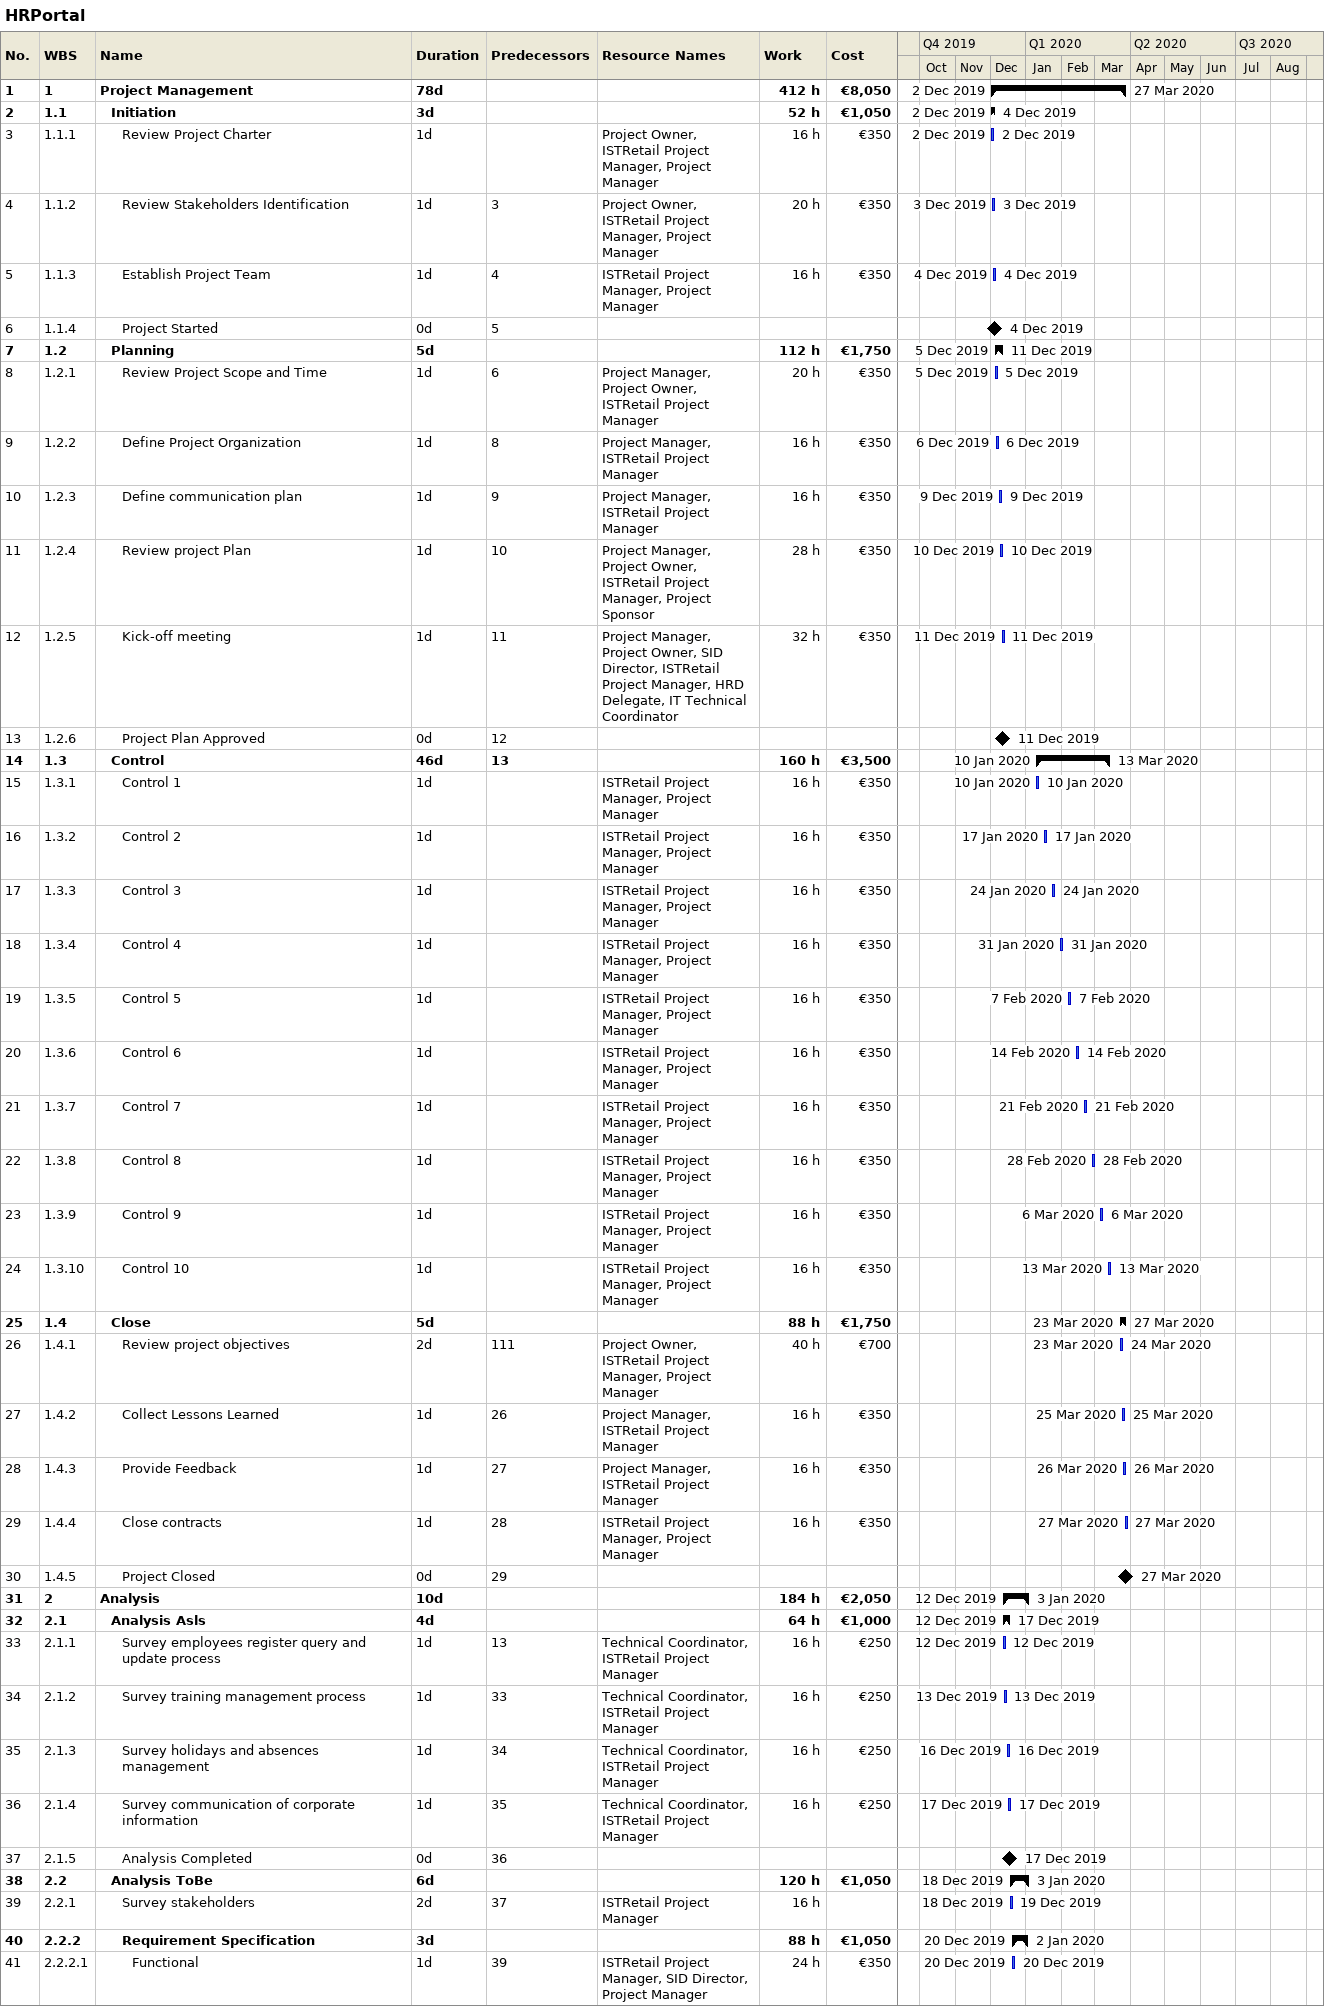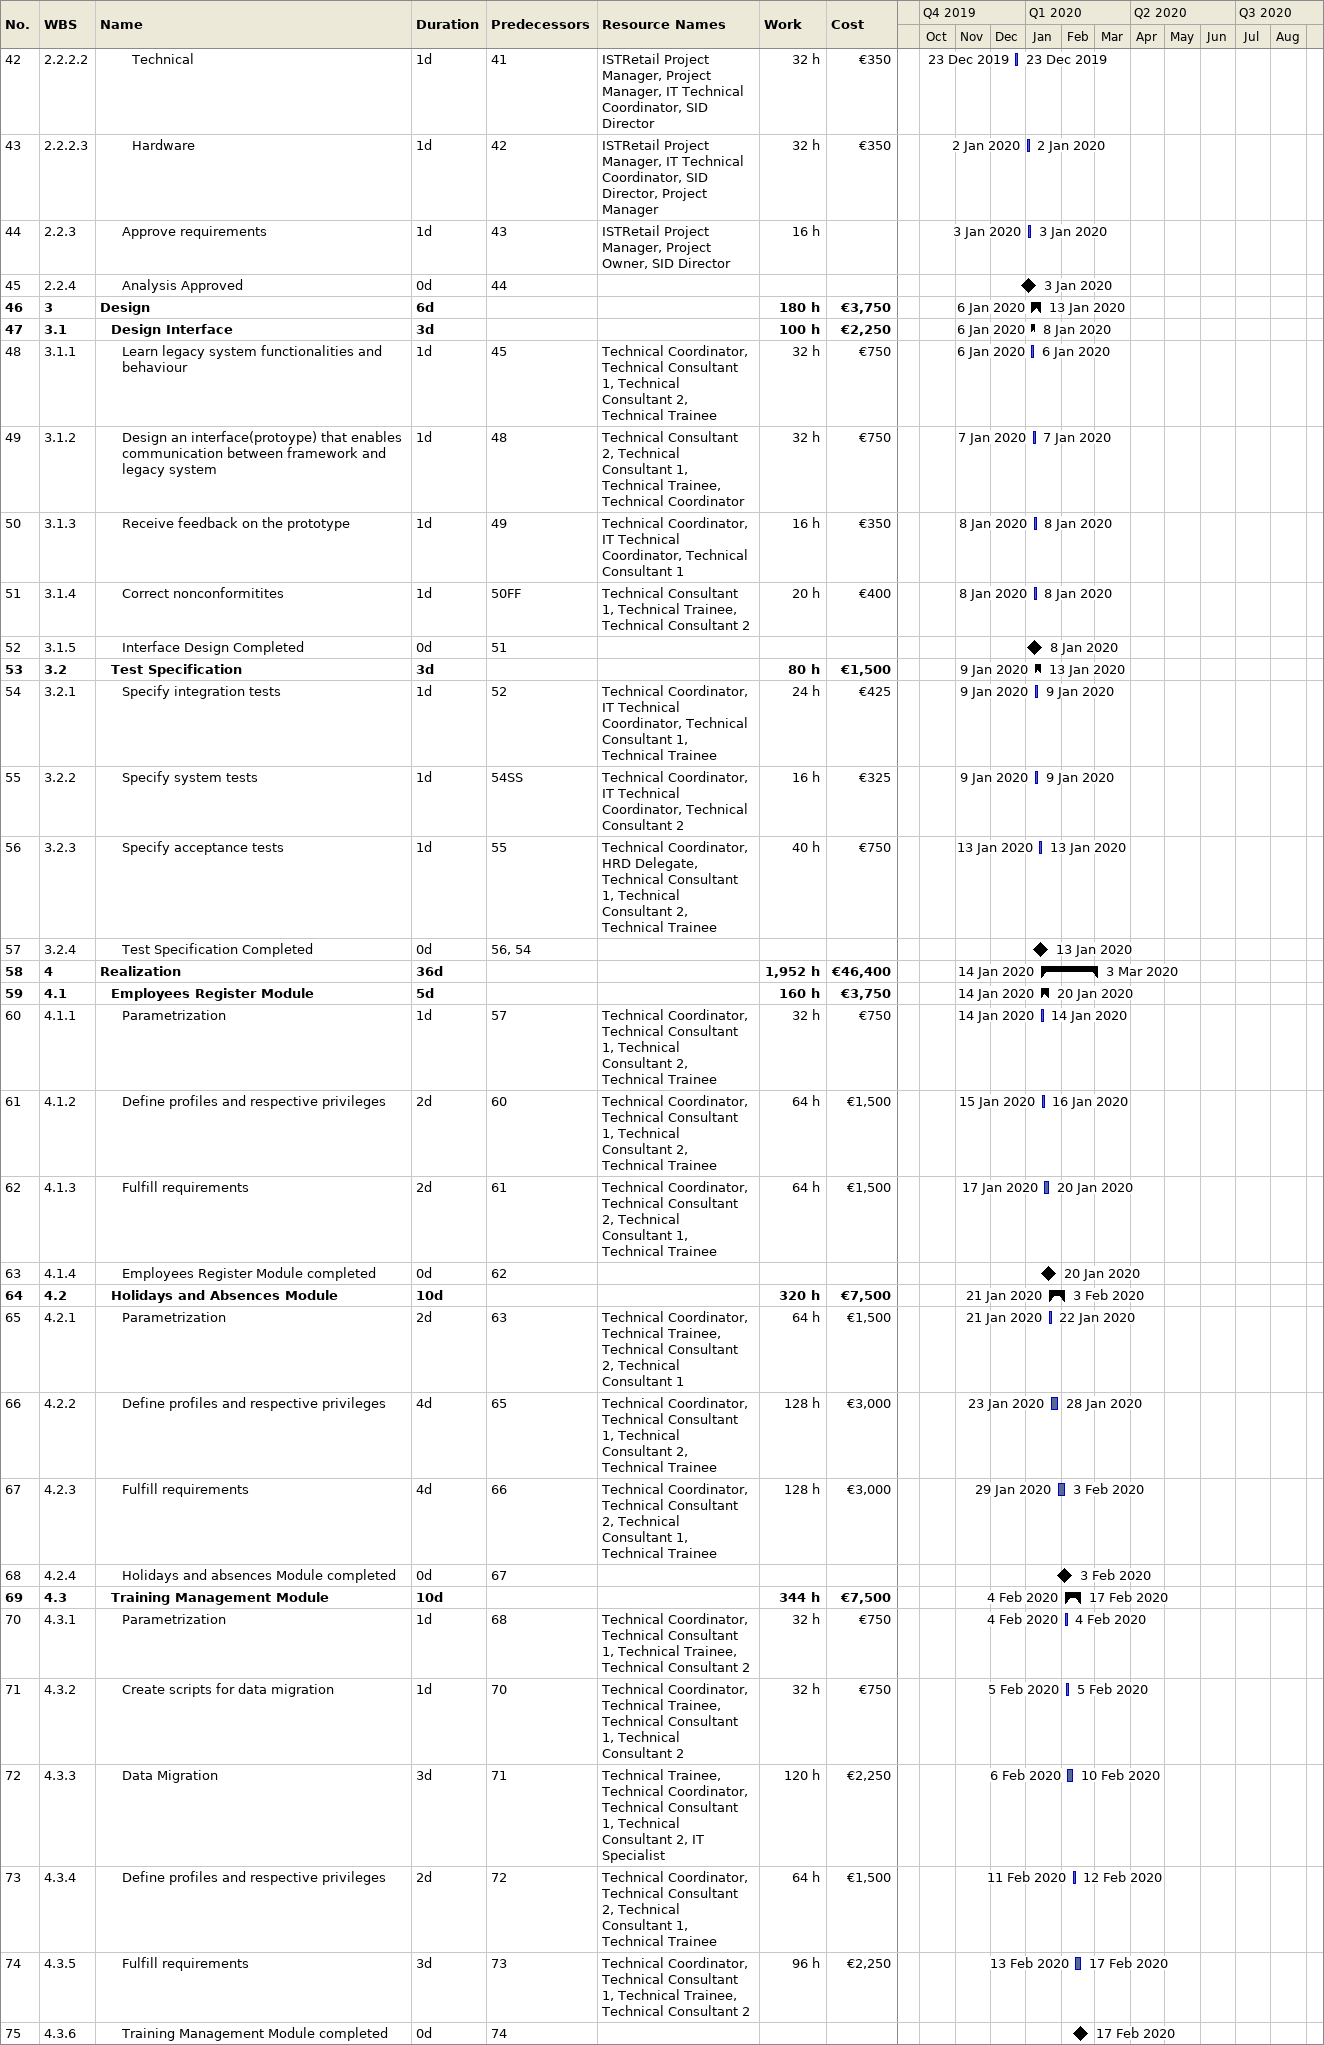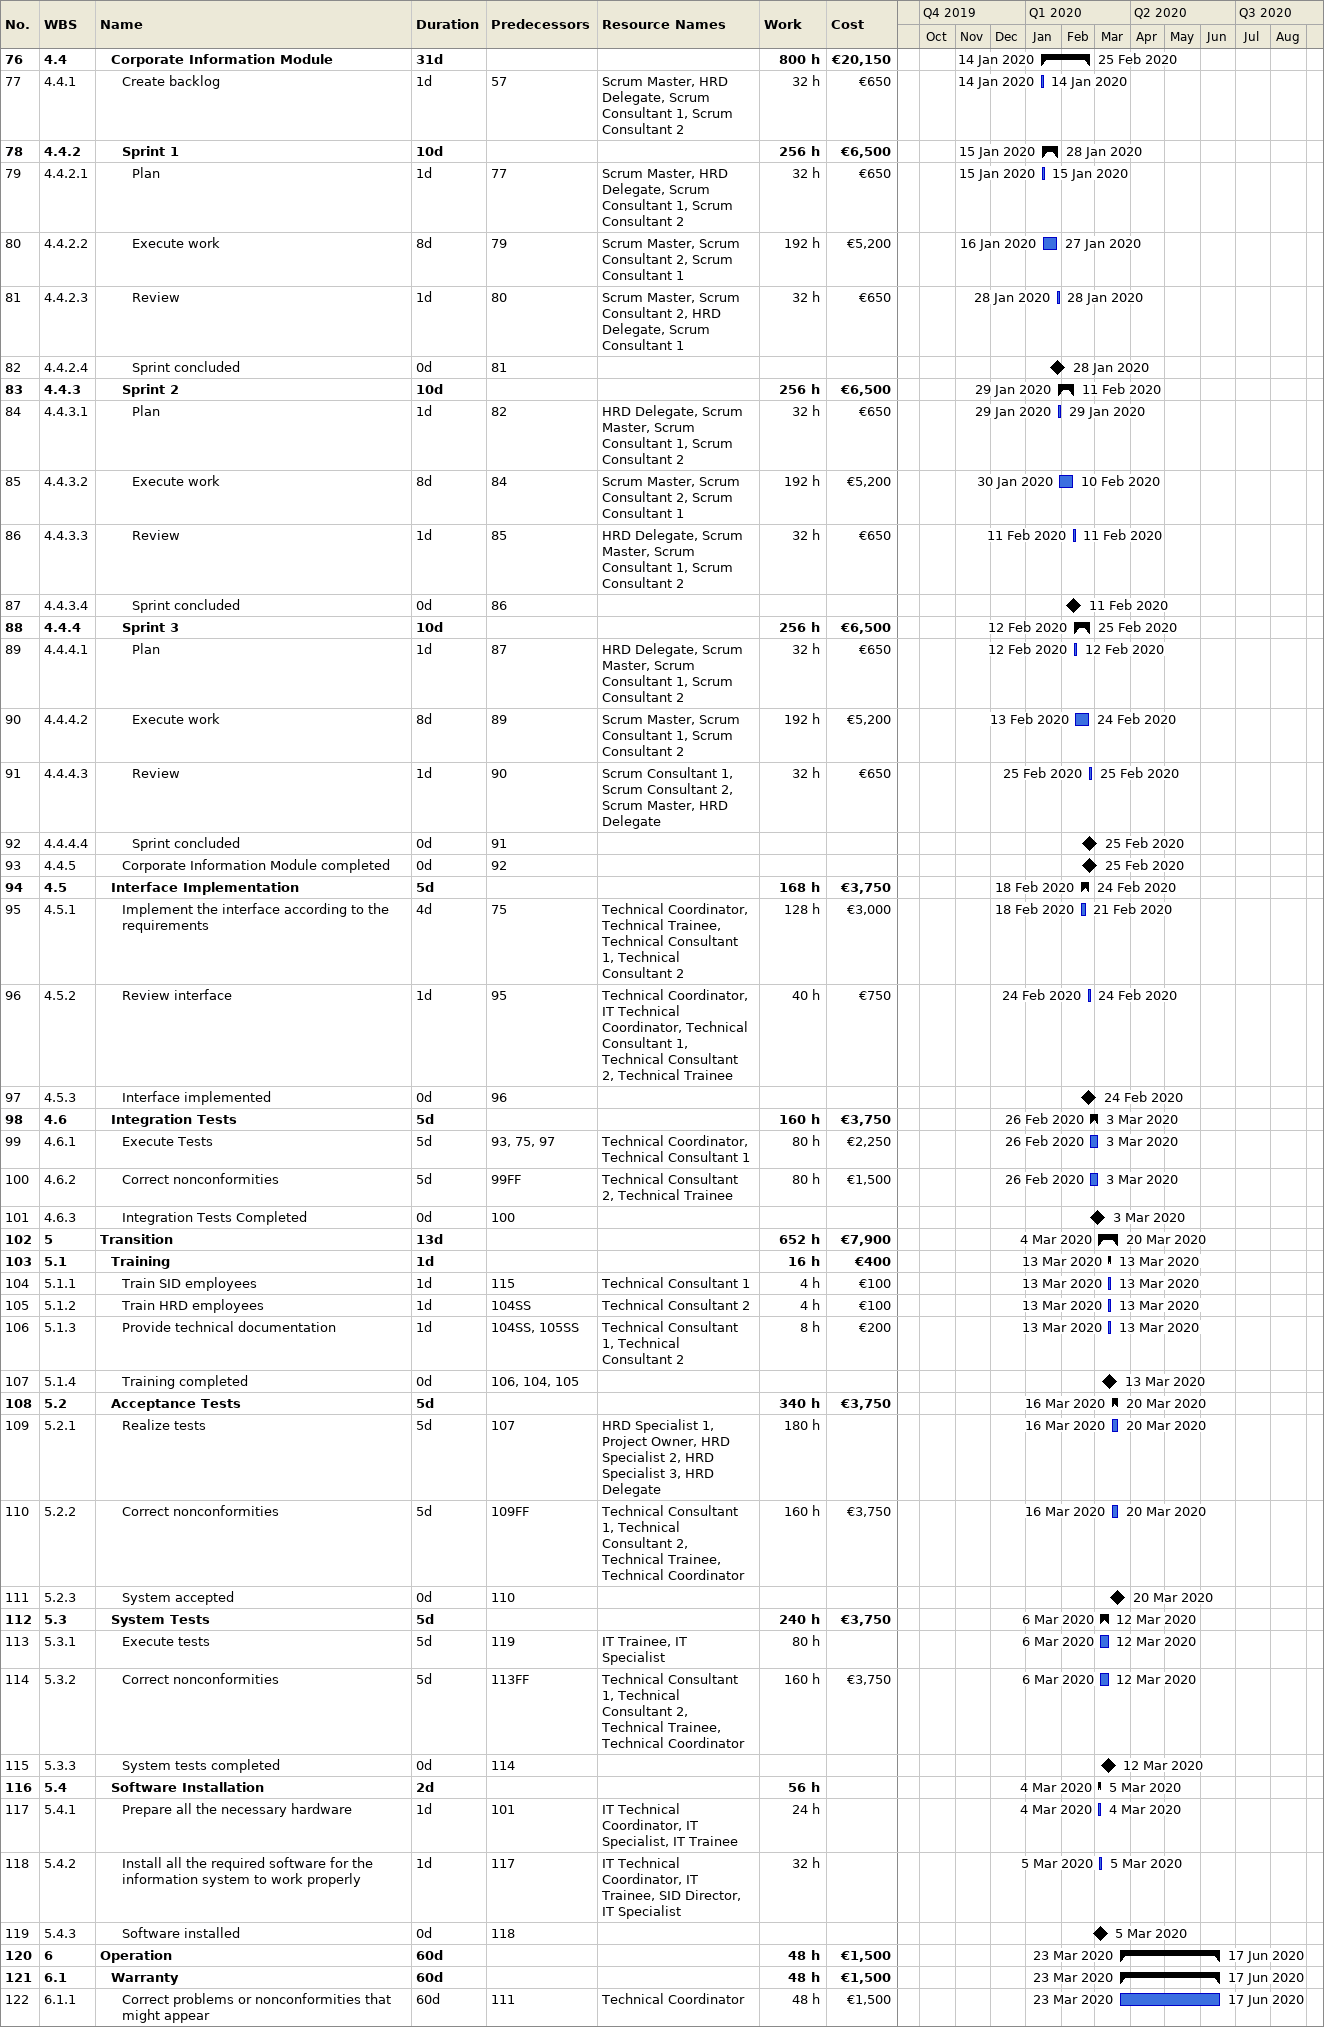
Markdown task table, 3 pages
HRPortal

| ID | WBS | Task | Duration | Start | Finish | Predecessors | Resources | Work (h) | Cost (€) |
|---|---|---|---|---|---|---|---|---|---|
| 1 | 1 | **Project Management** | 78d | 2019-12-02 | 2020-03-27 |  |  | 412 | 8050 |
| 2 | 1.1 | **Initiation** | 3d | 2019-12-02 | 2019-12-04 |  |  | 52 | 1050 |
| 3 | 1.1.1 | Review Project Charter | 1d | 2019-12-02 | 2019-12-02 |  | Project Owner, ISTRetail Project Manager, Project Manager | 16 | 350 |
| 4 | 1.1.2 | Review Stakeholders Identification | 1d | 2019-12-03 | 2019-12-03 | 3 | Project Owner, ISTRetail Project Manager, Project Manager | 20 | 350 |
| 5 | 1.1.3 | Establish Project Team | 1d | 2019-12-04 | 2019-12-04 | 4 | ISTRetail Project Manager, Project Manager | 16 | 350 |
| 6 | 1.1.4 | Project Started | 0d | 2019-12-04 | 2019-12-04 | 5 |  |  |  |
| 7 | 1.2 | **Planning** | 5d | 2019-12-05 | 2019-12-11 |  |  | 112 | 1750 |
| 8 | 1.2.1 | Review Project Scope and Time | 1d | 2019-12-05 | 2019-12-05 | 6 | Project Manager, Project Owner, ISTRetail Project Manager | 20 | 350 |
| 9 | 1.2.2 | Define Project Organization | 1d | 2019-12-06 | 2019-12-06 | 8 | Project Manager, ISTRetail Project Manager | 16 | 350 |
| 10 | 1.2.3 | Define communication plan | 1d | 2019-12-09 | 2019-12-09 | 9 | Project Manager, ISTRetail Project Manager | 16 | 350 |
| 11 | 1.2.4 | Review project Plan | 1d | 2019-12-10 | 2019-12-10 | 10 | Project Manager, Project Owner, ISTRetail Project Manager, Project Sponsor | 28 | 350 |
| 12 | 1.2.5 | Kick-off meeting | 1d | 2019-12-11 | 2019-12-11 | 11 | Project Manager, Project Owner, SID Director, ISTRetail Project Manager, HRD Delegate, IT Technical Coordinator | 32 | 350 |
| 13 | 1.2.6 | Project Plan Approved | 0d | 2019-12-11 | 2019-12-11 | 12 |  |  |  |
| 14 | 1.3 | **Control** | 46d | 2020-01-10 | 2020-03-13 | 13 |  | 160 | 3500 |
| 15 | 1.3.1 | Control 1 | 1d | 2020-01-10 | 2020-01-10 |  | ISTRetail Project Manager, Project Manager | 16 | 350 |
| 16 | 1.3.2 | Control 2 | 1d | 2020-01-17 | 2020-01-17 |  | ISTRetail Project Manager, Project Manager | 16 | 350 |
| 17 | 1.3.3 | Control 3 | 1d | 2020-01-24 | 2020-01-24 |  | ISTRetail Project Manager, Project Manager | 16 | 350 |
| 18 | 1.3.4 | Control 4 | 1d | 2020-01-31 | 2020-01-31 |  | ISTRetail Project Manager, Project Manager | 16 | 350 |
| 19 | 1.3.5 | Control 5 | 1d | 2020-02-07 | 2020-02-07 |  | ISTRetail Project Manager, Project Manager | 16 | 350 |
| 20 | 1.3.6 | Control 6 | 1d | 2020-02-14 | 2020-02-14 |  | ISTRetail Project Manager, Project Manager | 16 | 350 |
| 21 | 1.3.7 | Control 7 | 1d | 2020-02-21 | 2020-02-21 |  | ISTRetail Project Manager, Project Manager | 16 | 350 |
| 22 | 1.3.8 | Control 8 | 1d | 2020-02-28 | 2020-02-28 |  | ISTRetail Project Manager, Project Manager | 16 | 350 |
| 23 | 1.3.9 | Control 9 | 1d | 2020-03-06 | 2020-03-06 |  | ISTRetail Project Manager, Project Manager | 16 | 350 |
| 24 | 1.3.10 | Control 10 | 1d | 2020-03-13 | 2020-03-13 |  | ISTRetail Project Manager, Project Manager | 16 | 350 |
| 25 | 1.4 | **Close** | 5d | 2020-03-23 | 2020-03-27 |  |  | 88 | 1750 |
| 26 | 1.4.1 | Review project objectives | 2d | 2020-03-23 | 2020-03-24 | 111 | Project Owner, ISTRetail Project Manager, Project Manager | 40 | 700 |
| 27 | 1.4.2 | Collect Lessons Learned | 1d | 2020-03-25 | 2020-03-25 | 26 | Project Manager, ISTRetail Project Manager | 16 | 350 |
| 28 | 1.4.3 | Provide Feedback | 1d | 2020-03-26 | 2020-03-26 | 27 | Project Manager, ISTRetail Project Manager | 16 | 350 |
| 29 | 1.4.4 | Close contracts | 1d | 2020-03-27 | 2020-03-27 | 28 | ISTRetail Project Manager, Project Manager | 16 | 350 |
| 30 | 1.4.5 | Project Closed | 0d | 2020-03-27 | 2020-03-27 | 29 |  |  |  |
| 31 | 2 | **Analysis** | 10d | 2019-12-12 | 2020-01-03 |  |  | 184 | 2050 |
| 32 | 2.1 | **Analysis Asls** | 4d | 2019-12-12 | 2019-12-17 |  |  | 64 | 1000 |
| 33 | 2.1.1 | Survey employees register query and update process | 1d | 2019-12-12 | 2019-12-12 | 13 | Technical Coordinator, ISTRetail Project Manager | 16 | 250 |
| 34 | 2.1.2 | Survey training management process | 1d | 2019-12-13 | 2019-12-13 | 33 | Technical Coordinator, ISTRetail Project Manager | 16 | 250 |
| 35 | 2.1.3 | Survey holidays and absences management | 1d | 2019-12-16 | 2019-12-16 | 34 | Technical Coordinator, ISTRetail Project Manager | 16 | 250 |
| 36 | 2.1.4 | Survey communication of corporate information | 1d | 2019-12-17 | 2019-12-17 | 35 | Technical Coordinator, ISTRetail Project Manager | 16 | 250 |
| 37 | 2.1.5 | Analysis Completed | 0d | 2019-12-17 | 2019-12-17 | 36 |  |  |  |
| 38 | 2.2 | **Analysis ToBe** | 6d | 2019-12-18 | 2020-01-03 |  |  | 120 | 1050 |
| 39 | 2.2.1 | Survey stakeholders | 2d | 2019-12-18 | 2019-12-19 | 37 | ISTRetail Project Manager | 16 |  |
| 40 | 2.2.2 | **Requirement Specification** | 3d | 2019-12-20 | 2020-01-02 |  |  | 88 | 1050 |
| 41 | 2.2.2.1 | Functional | 1d | 2019-12-20 | 2019-12-20 | 39 | ISTRetail Project Manager, SID Director, Project Manager | 24 | 350 |
| 42 | 2.2.2.2 | Technical | 1d | 2019-12-23 | 2019-12-23 | 41 | ISTRetail Project Manager, Project Manager, IT Technical Coordinator, SID Director | 32 | 350 |
| 43 | 2.2.2.3 | Hardware | 1d | 2020-01-02 | 2020-01-02 | 42 | ISTRetail Project Manager, IT Technical Coordinator, SID Director, Project Manager | 32 | 350 |
| 44 | 2.2.3 | Approve requirements | 1d | 2020-01-03 | 2020-01-03 | 43 | ISTRetail Project Manager, Project Owner, SID Director | 16 |  |
| 45 | 2.2.4 | Analysis Approved | 0d | 2020-01-03 | 2020-01-03 | 44 |  |  |  |
| 46 | 3 | **Design** | 6d | 2020-01-06 | 2020-01-13 |  |  | 180 | 3750 |
| 47 | 3.1 | **Design Interface** | 3d | 2020-01-06 | 2020-01-08 |  |  | 100 | 2250 |
| 48 | 3.1.1 | Learn legacy system functionalities and behaviour | 1d | 2020-01-06 | 2020-01-06 | 45 | Technical Coordinator, Technical Consultant 1, Technical Consultant 2, Technical Trainee | 32 | 750 |
| 49 | 3.1.2 | Design an interface(protoype) that enables communication between framework and legacy system | 1d | 2020-01-07 | 2020-01-07 | 48 | Technical Consultant 2, Technical Consultant 1, Technical Trainee, Technical Coordinator | 32 | 750 |
| 50 | 3.1.3 | Receive feedback on the prototype | 1d | 2020-01-08 | 2020-01-08 | 49 | Technical Coordinator, IT Technical Coordinator, Technical Consultant 1 | 16 | 350 |
| 51 | 3.1.4 | Correct nonconformitites | 1d | 2020-01-08 | 2020-01-08 | 50FF | Technical Consultant 1, Technical Trainee, Technical Consultant 2 | 20 | 400 |
| 52 | 3.1.5 | Interface Design Completed | 0d | 2020-01-08 | 2020-01-08 | 51 |  |  |  |
| 53 | 3.2 | **Test Specification** | 3d | 2020-01-09 | 2020-01-13 |  |  | 80 | 1500 |
| 54 | 3.2.1 | Specify integration tests | 1d | 2020-01-09 | 2020-01-09 | 52 | Technical Coordinator, IT Technical Coordinator, Technical Consultant 1, Technical Trainee | 24 | 425 |
| 55 | 3.2.2 | Specify system tests | 1d | 2020-01-09 | 2020-01-09 | 54SS | Technical Coordinator, IT Technical Coordinator, Technical Consultant 2 | 16 | 325 |
| 56 | 3.2.3 | Specify acceptance tests | 1d | 2020-01-13 | 2020-01-13 | 55 | Technical Coordinator, HRD Delegate, Technical Consultant 1, Technical Consultant 2, Technical Trainee | 40 | 750 |
| 57 | 3.2.4 | Test Specification Completed | 0d | 2020-01-13 | 2020-01-13 | 56, 54 |  |  |  |
| 58 | 4 | **Realization** | 36d | 2020-01-14 | 2020-03-03 |  |  | 1952 | 46400 |
| 59 | 4.1 | **Employees Register Module** | 5d | 2020-01-14 | 2020-01-20 |  |  | 160 | 3750 |
| 60 | 4.1.1 | Parametrization | 1d | 2020-01-14 | 2020-01-14 | 57 | Technical Coordinator, Technical Consultant 1, Technical Consultant 2, Technical Trainee | 32 | 750 |
| 61 | 4.1.2 | Define profiles and respective privileges | 2d | 2020-01-15 | 2020-01-16 | 60 | Technical Coordinator, Technical Consultant 1, Technical Consultant 2, Technical Trainee | 64 | 1500 |
| 62 | 4.1.3 | Fulfill requirements | 2d | 2020-01-17 | 2020-01-20 | 61 | Technical Coordinator, Technical Consultant 2, Technical Consultant 1, Technical Trainee | 64 | 1500 |
| 63 | 4.1.4 | Employees Register Module completed | 0d | 2020-01-20 | 2020-01-20 | 62 |  |  |  |
| 64 | 4.2 | **Holidays and Absences Module** | 10d | 2020-01-21 | 2020-02-03 |  |  | 320 | 7500 |
| 65 | 4.2.1 | Parametrization | 2d | 2020-01-21 | 2020-01-22 | 63 | Technical Coordinator, Technical Trainee, Technical Consultant 2, Technical Consultant 1 | 64 | 1500 |
| 66 | 4.2.2 | Define profiles and respective privileges | 4d | 2020-01-23 | 2020-01-28 | 65 | Technical Coordinator, Technical Consultant 1, Technical Consultant 2, Technical Trainee | 128 | 3000 |
| 67 | 4.2.3 | Fulfill requirements | 4d | 2020-01-29 | 2020-02-03 | 66 | Technical Coordinator, Technical Consultant 2, Technical Consultant 1, Technical Trainee | 128 | 3000 |
| 68 | 4.2.4 | Holidays and absences Module completed | 0d | 2020-02-03 | 2020-02-03 | 67 |  |  |  |
| 69 | 4.3 | **Training Management Module** | 10d | 2020-02-04 | 2020-02-17 |  |  | 344 | 7500 |
| 70 | 4.3.1 | Parametrization | 1d | 2020-02-04 | 2020-02-04 | 68 | Technical Coordinator, Technical Consultant 1, Technical Trainee, Technical Consultant 2 | 32 | 750 |
| 71 | 4.3.2 | Create scripts for data migration | 1d | 2020-02-05 | 2020-02-05 | 70 | Technical Coordinator, Technical Trainee, Technical Consultant 1, Technical Consultant 2 | 32 | 750 |
| 72 | 4.3.3 | Data Migration | 3d | 2020-02-06 | 2020-02-10 | 71 | Technical Trainee, Technical Coordinator, Technical Consultant 1, Technical Consultant 2, IT Specialist | 120 | 2250 |
| 73 | 4.3.4 | Define profiles and respective privileges | 2d | 2020-02-11 | 2020-02-12 | 72 | Technical Coordinator, Technical Consultant 2, Technical Consultant 1, Technical Trainee | 64 | 1500 |
| 74 | 4.3.5 | Fulfill requirements | 3d | 2020-02-13 | 2020-02-17 | 73 | Technical Coordinator, Technical Consultant 1, Technical Trainee, Technical Consultant 2 | 96 | 2250 |
| 75 | 4.3.6 | Training Management Module completed | 0d | 2020-02-17 | 2020-02-17 | 74 |  |  |  |
| 76 | 4.4 | **Corporate Information Module** | 31d | 2020-01-14 | 2020-02-25 |  |  | 800 | 20150 |
| 77 | 4.4.1 | Create backlog | 1d | 2020-01-14 | 2020-01-14 | 57 | Scrum Master, HRD Delegate, Scrum Consultant 1, Scrum Consultant 2 | 32 | 650 |
| 78 | 4.4.2 | **Sprint 1** | 10d | 2020-01-15 | 2020-01-28 |  |  | 256 | 6500 |
| 79 | 4.4.2.1 | Plan | 1d | 2020-01-15 | 2020-01-15 | 77 | Scrum Master, HRD Delegate, Scrum Consultant 1, Scrum Consultant 2 | 32 | 650 |
| 80 | 4.4.2.2 | Execute work | 8d | 2020-01-16 | 2020-01-27 | 79 | Scrum Master, Scrum Consultant 2, Scrum Consultant 1 | 192 | 5200 |
| 81 | 4.4.2.3 | Review | 1d | 2020-01-28 | 2020-01-28 | 80 | Scrum Master, Scrum Consultant 2, HRD Delegate, Scrum Consultant 1 | 32 | 650 |
| 82 | 4.4.2.4 | Sprint concluded | 0d | 2020-01-28 | 2020-01-28 | 81 |  |  |  |
| 83 | 4.4.3 | **Sprint 2** | 10d | 2020-01-29 | 2020-02-11 |  |  | 256 | 6500 |
| 84 | 4.4.3.1 | Plan | 1d | 2020-01-29 | 2020-01-29 | 82 | HRD Delegate, Scrum Master, Scrum Consultant 1, Scrum Consultant 2 | 32 | 650 |
| 85 | 4.4.3.2 | Execute work | 8d | 2020-01-30 | 2020-02-10 | 84 | Scrum Master, Scrum Consultant 2, Scrum Consultant 1 | 192 | 5200 |
| 86 | 4.4.3.3 | Review | 1d | 2020-02-11 | 2020-02-11 | 85 | HRD Delegate, Scrum Master, Scrum Consultant 1, Scrum Consultant 2 | 32 | 650 |
| 87 | 4.4.3.4 | Sprint concluded | 0d | 2020-02-11 | 2020-02-11 | 86 |  |  |  |
| 88 | 4.4.4 | **Sprint 3** | 10d | 2020-02-12 | 2020-02-25 |  |  | 256 | 6500 |
| 89 | 4.4.4.1 | Plan | 1d | 2020-02-12 | 2020-02-12 | 87 | HRD Delegate, Scrum Master, Scrum Consultant 1, Scrum Consultant 2 | 32 | 650 |
| 90 | 4.4.4.2 | Execute work | 8d | 2020-02-13 | 2020-02-24 | 89 | Scrum Master, Scrum Consultant 1, Scrum Consultant 2 | 192 | 5200 |
| 91 | 4.4.4.3 | Review | 1d | 2020-02-25 | 2020-02-25 | 90 | Scrum Consultant 1, Scrum Consultant 2, Scrum Master, HRD Delegate | 32 | 650 |
| 92 | 4.4.4.4 | Sprint concluded | 0d | 2020-02-25 | 2020-02-25 | 91 |  |  |  |
| 93 | 4.4.5 | Corporate Information Module completed | 0d | 2020-02-25 | 2020-02-25 | 92 |  |  |  |
| 94 | 4.5 | **Interface Implementation** | 5d | 2020-02-18 | 2020-02-24 |  |  | 168 | 3750 |
| 95 | 4.5.1 | Implement the interface according to the requirements | 4d | 2020-02-18 | 2020-02-21 | 75 | Technical Coordinator, Technical Trainee, Technical Consultant 1, Technical Consultant 2 | 128 | 3000 |
| 96 | 4.5.2 | Review interface | 1d | 2020-02-24 | 2020-02-24 | 95 | Technical Coordinator, IT Technical Coordinator, Technical Consultant 1, Technical Consultant 2, Technical Trainee | 40 | 750 |
| 97 | 4.5.3 | Interface implemented | 0d | 2020-02-24 | 2020-02-24 | 96 |  |  |  |
| 98 | 4.6 | **Integration Tests** | 5d | 2020-02-26 | 2020-03-03 |  |  | 160 | 3750 |
| 99 | 4.6.1 | Execute Tests | 5d | 2020-02-26 | 2020-03-03 | 93, 75, 97 | Technical Coordinator, Technical Consultant 1 | 80 | 2250 |
| 100 | 4.6.2 | Correct nonconformities | 5d | 2020-02-26 | 2020-03-03 | 99FF | Technical Consultant 2, Technical Trainee | 80 | 1500 |
| 101 | 4.6.3 | Integration Tests Completed | 0d | 2020-03-03 | 2020-03-03 | 100 |  |  |  |
| 102 | 5 | **Transition** | 13d | 2020-03-04 | 2020-03-20 |  |  | 652 | 7900 |
| 103 | 5.1 | **Training** | 1d | 2020-03-13 | 2020-03-13 |  |  | 16 | 400 |
| 104 | 5.1.1 | Train SID employees | 1d | 2020-03-13 | 2020-03-13 | 115 | Technical Consultant 1 | 4 | 100 |
| 105 | 5.1.2 | Train HRD employees | 1d | 2020-03-13 | 2020-03-13 | 104SS | Technical Consultant 2 | 4 | 100 |
| 106 | 5.1.3 | Provide technical documentation | 1d | 2020-03-13 | 2020-03-13 | 104SS, 105SS | Technical Consultant 1, Technical Consultant 2 | 8 | 200 |
| 107 | 5.1.4 | Training completed | 0d | 2020-03-13 | 2020-03-13 | 106, 104, 105 |  |  |  |
| 108 | 5.2 | **Acceptance Tests** | 5d | 2020-03-16 | 2020-03-20 |  |  | 340 | 3750 |
| 109 | 5.2.1 | Realize tests | 5d | 2020-03-16 | 2020-03-20 | 107 | HRD Specialist 1, Project Owner, HRD Specialist 2, HRD Specialist 3, HRD Delegate | 180 |  |
| 110 | 5.2.2 | Correct nonconformities | 5d | 2020-03-16 | 2020-03-20 | 109FF | Technical Consultant 1, Technical Consultant 2, Technical Trainee, Technical Coordinator | 160 | 3750 |
| 111 | 5.2.3 | System accepted | 0d | 2020-03-20 | 2020-03-20 | 110 |  |  |  |
| 112 | 5.3 | **System Tests** | 5d | 2020-03-06 | 2020-03-12 |  |  | 240 | 3750 |
| 113 | 5.3.1 | Execute tests | 5d | 2020-03-06 | 2020-03-12 | 119 | IT Trainee, IT Specialist | 80 |  |
| 114 | 5.3.2 | Correct nonconformities | 5d | 2020-03-06 | 2020-03-12 | 113FF | Technical Consultant 1, Technical Consultant 2, Technical Trainee, Technical Coordinator | 160 | 3750 |
| 115 | 5.3.3 | System tests completed | 0d | 2020-03-12 | 2020-03-12 | 114 |  |  |  |
| 116 | 5.4 | **Software Installation** | 2d | 2020-03-04 | 2020-03-05 |  |  | 56 |  |
| 117 | 5.4.1 | Prepare all the necessary hardware | 1d | 2020-03-04 | 2020-03-04 | 101 | IT Technical Coordinator, IT Specialist, IT Trainee | 24 |  |
| 118 | 5.4.2 | Install all the required software for the information system to work properly | 1d | 2020-03-05 | 2020-03-05 | 117 | IT Technical Coordinator, IT Trainee, SID Director, IT Specialist | 32 |  |
| 119 | 5.4.3 | Software installed | 0d | 2020-03-05 | 2020-03-05 | 118 |  |  |  |
| 120 | 6 | **Operation** | 60d | 2020-03-23 | 2020-06-17 |  |  | 48 | 1500 |
| 121 | 6.1 | **Warranty** | 60d | 2020-03-23 | 2020-06-17 |  |  | 48 | 1500 |
| 122 | 6.1.1 | Correct problems or nonconformities that might appear | 60d | 2020-03-23 | 2020-06-17 | 111 | Technical Coordinator | 48 | 1500 |
